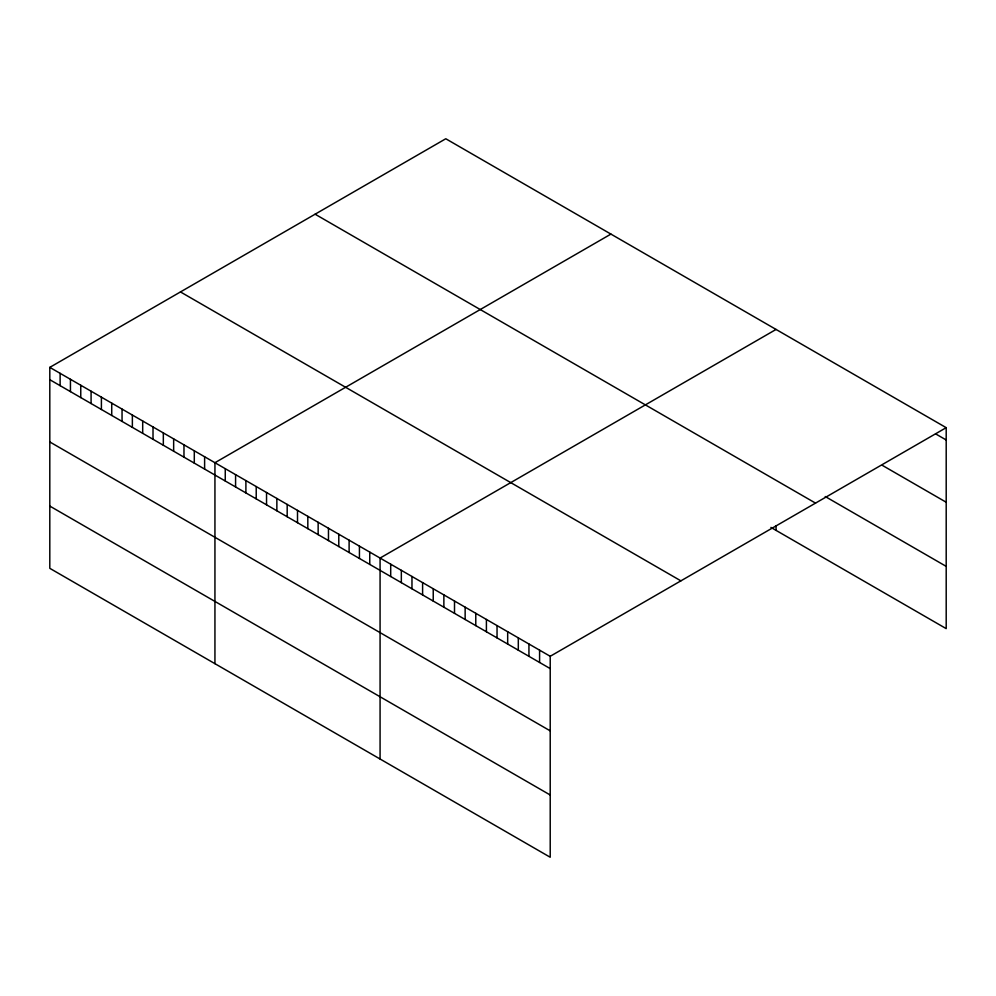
<?xml version="1.0" encoding="UTF-8"?>
<svg xmlns="http://www.w3.org/2000/svg" width="996" height="996" viewBox="0 0 996 996"><rect width="100%" height="100%" fill="white"/><g stroke="black" fill="none" stroke-linecap="round" stroke-linejoin="round"><path stroke-width="1.49" d="M49.8 367.375L550.215 656.289L550.215 857.245L49.8 568.33L49.8 367.375L445.785 138.755L946.2 427.67L946.2 628.625L770.904 527.407M610.922 234.097L214.937 462.717L214.937 663.672M776.058 329.439L380.074 558.059L380.074 759.014M550.215 656.289L946.2 427.67M935.568 433.845L946.2 439.983M882.394 465.393L946.2 502.233M825.236 496.531L946.2 566.375M315.11 214.202L815.525 503.117M180.475 291.94L680.89 580.842M49.8 379.7L550.215 668.602M49.8 441.95L550.215 730.852M49.8 506.08L550.215 794.995M776.058 525.938L776.058 530.395M539.583 650.151L539.583 662.465M528.938 644.014L528.938 656.327M518.306 637.876L518.306 650.189M507.674 631.738L507.674 644.051M497.041 625.588L497.041 637.913M486.409 619.45L486.409 631.763M475.777 613.312L475.777 625.625M465.144 607.174L465.144 619.487M454.512 601.036L454.512 613.349M443.867 594.898L443.867 607.211M433.235 588.76L433.235 601.074M422.603 582.623L422.603 594.936M411.971 576.485L411.971 588.798M401.338 570.335L401.338 582.66M390.706 564.197L390.706 576.51M369.753 552.108L369.753 564.421M359.432 546.144L359.432 558.457M349.11 540.181L349.11 552.494M338.789 534.23L338.789 546.543M328.468 528.266L328.468 540.579M318.147 522.302L318.147 534.628M307.826 516.351L307.826 528.664M297.505 510.388L297.505 522.701M287.184 504.437L287.184 516.75M276.863 498.473L276.863 510.786M266.542 492.51L266.542 504.835M256.221 486.558L256.221 498.872M245.9 480.595L245.9 492.908M235.579 474.644L235.579 486.957M225.258 468.68L225.258 480.993M204.616 456.766L204.616 469.079M194.295 450.802L194.295 463.115M183.974 444.839L183.974 457.164M173.653 438.887L173.653 451.2M163.332 432.924L163.332 445.237M153.011 426.973L153.011 439.286M142.689 421.009L142.689 433.322M132.368 415.046L132.368 427.371M122.047 409.095L122.047 421.408M111.726 403.131L111.726 415.444M101.405 397.18L101.405 409.493M91.084 391.216L91.084 403.529M80.763 385.253L80.763 397.566M70.442 379.302L70.442 391.615M60.121 373.338L60.121 385.651"/></g></svg>
